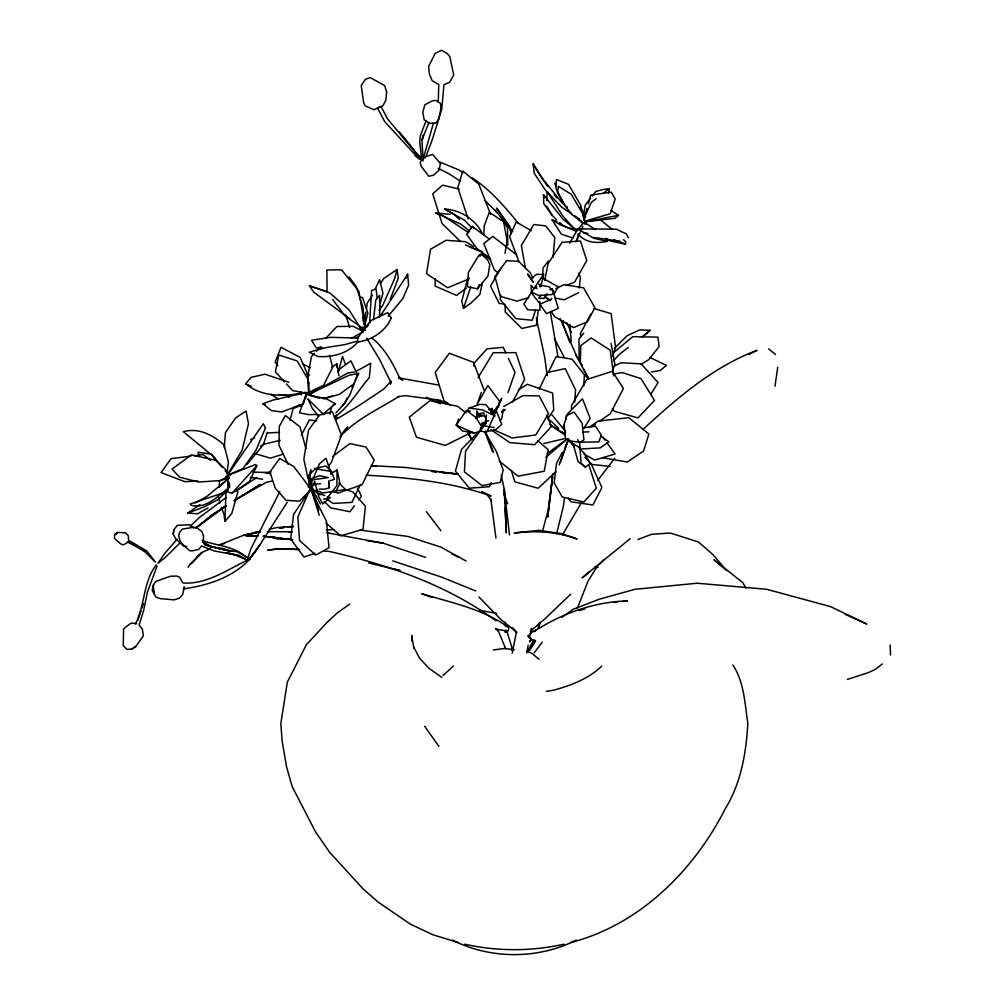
<?xml version="1.0" encoding="UTF-8"?>
<svg xmlns="http://www.w3.org/2000/svg" width="1005" height="1005" viewBox="0 0 1005 1005"><rect width="100%" height="100%" fill="white"/><g stroke="black" fill="none" stroke-linecap="round" stroke-linejoin="round"><path stroke-width="1.5" d="M435.178 278.624L435.14 286.048L456.597 295.445L466.32 288.146M307.794 382.566L307.832 376.674L311.399 356.662L314.389 353.371M571.569 408.432L571.606 405.317L586.706 379.488L612.397 371.322L623.427 388.52L610.299 413.696L599.194 421.459M226.062 491.005L224.919 521.419L231.803 513.404L237.884 491.91L236.376 489.385M330.507 473.895L337.115 469.976L336.851 485.654L326.449 498.957L323.572 499.045M309.05 382.365L308.711 394.199L304.716 392.252M438.255 102.41L438.758 84.596L432.163 80.664L429.386 73.93L428.658 66.33L435.203 53.365L441.572 50.25L447.326 53.579L449.876 56.745L453.745 75.074L449.574 82.335L443.984 84.646L441.698 109.495L432.2 139.896L425.869 156.717M218.851 497.412L219.794 503.191M219.253 486.835L219.492 480.792L226.226 478.682M540.263 286.953L540.401 284.051L540.665 286.375M483.782 234.969L484.222 225.849L489.309 212.294L503.643 221.791L507.525 227.57L507.751 245.371M542.537 278.687L543.052 267.971L548.491 260.911M583.805 385.681L584.357 374.739L572.096 359.187L556.129 356.587L548.667 371.837M546.707 200.686L547.197 191.654L562.561 215.66L576.38 231.163L565.476 226.791M491.784 412.301L492.01 408.419L488.757 409.902M482.224 425.705L482.4 422.665M473.908 366.147L474.121 363.081L487.061 348.836L503.204 347.315L505.829 352.893M369.626 323.032L371.611 290.483L376.008 288.925L377.29 298.498M511.671 650.185L511.872 647.295L506.608 630.487M574.697 402.138L575.564 389.978L565.262 368.621L547.273 372.478L539.258 389.036M379.312 317.165L380.166 305.809M423.369 158.162L433.544 122.861M224.253 447.753L225.459 432.552L235.685 417.866L246.062 411.032L248.486 423.758L242.117 450.165L227.356 474.9M481.458 429.512L481.923 423.645M336.575 366.976L336.838 363.86L331.75 367.127M577.435 239.429L577.787 235.183M606.053 238.311L609.884 240.949L625.462 244.127L625.663 241.803L623.515 239.68M153.426 584.885L153.891 593.716L156.19 597.297L160.561 598.666L174.254 599.859L179.38 598.176L182.759 594.432L184.292 586.782L183.312 588.892C207.734 585.526 232.783 577.41 249.994 558.994C228.6 568.591 207.696 584.709 182.847 583L179.644 577.247L176.893 576.066L170.473 576.242L155.901 581.33L153.426 584.885L152.195 590.161L153.891 593.716L153.74 590.777M553.077 257.18L554.798 237.645L545.765 225.886L533.781 224.542L521.369 245.522L525.427 268.297M228.298 485.176L228.612 482.073M485.729 422.087L486.458 414.952M608.628 193.224L609.143 188.777L603.415 189.43L595.814 191.44L592.272 196M373.483 319.753L375.795 300.08L379.538 295.407L379.702 303.41M552.8 473.908L547.738 517.047L552.587 477.023L548.102 510.49L542.361 531.582M579.182 288.058L580.438 277.355L578.491 273.247M500.817 295.043L500.289 299.477L515.841 318.623L532.235 320.268L535.439 310.306M226.967 473.418L228.411 462.024L224.077 445.014C212.985 434.977 198.676 427.452 183.35 431.685L214.806 457.602L217.13 461.622M538.228 310.369L536.343 325.268L521.846 328.447L505.276 312.053L505.038 304.729M564.521 497.55L563.277 506.759L556.607 533.781M777.707 367.29L775.006 386.184M526.896 652.835L528.165 645.197M363.157 330.72L363.622 327.63M364.312 322.994L365.933 312.178M366.398 309.088L367.315 302.894L372.528 295.194M583.327 216.841L585.186 205.121L590.5 198.274M503.304 409.337L501.721 418.683L499.962 420.781M305.796 397.967L306.739 392.427L273.36 399.977L262.895 403.771L271.287 410.543L281.501 411.975L303.384 404.035M422.427 159.544L422.728 157.835L423.055 159.016M505.025 253.185L507.148 240.949L503.643 221.791M186.666 546.444L184.091 546.393L175.938 539.12L173.174 534.145L173.978 529.698L177.207 525.376L189.493 524.698L193.777 528.002M173.174 534.145L173.978 529.698M247.682 558.416L250.785 549.032L279.754 491.721M529.949 635.989L531.444 628.326M512.223 653.187L516.432 631.919M544.71 280.345L548.077 263.662L562.071 242.318L580.438 240.999L586.769 260.546L574.634 282.103L566.016 285.596M423.331 135.273L422 141.303L423.005 157.936L421.874 158.828M482.513 282.556L479.85 294.452L470.855 303.183L463.468 308.384L461.81 301.073L466.823 281.714L468.895 277.719M485.465 420.718L485.842 419.06L483.707 412.854L477.011 414.085L479.423 417M540.966 286.387L543.63 274.491L536.607 274.327L531.947 277.882M538.19 628.175L539.497 622.359M309.766 484.938L311.098 478.983L319.527 475.641L328.233 477.576L311.073 480.063L309.427 486.42M329.929 414.098L331.6 406.711M491.056 412.515L492.01 408.419M498.317 407.377L499.699 401.447L487.852 385.493L477.199 404.198L481.295 392.465M463.468 308.384L470.755 286.953M530.828 633.1L531.519 630.173M363.207 331.562L367.893 313.133L362.478 297.455L359.702 297.43M290.018 420.404L293.096 408.608L303.121 404.362M380.342 283.624L383.81 278.486L397.063 269.491L394.588 278.762L382.641 305.558L378.935 310.357M379.501 305.884L382.93 293.108L379.626 279.629L375.305 288.824M338.27 372.038L342.529 356.411L345.481 364.564M423.293 135.059L421.849 140.235L428.997 122.309M583.717 220.183L587.033 208.374M588.277 203.952L590.764 195.096L611.178 192.156L615.211 198.99L610.286 213.726L584.797 221.213M303.736 402.93L306.6 393.156M534.924 640.273L534.019 643.275L530.967 645.65M538.504 628.301L540.288 622.321M267.292 432.188L263.423 444.713L246.728 464.674M493.581 412.754L494.473 410.027L491.721 413.595M141.027 610.713L137.66 620.575M141.969 607.899L143.376 603.666M560.35 462.501L568.315 439.461L574.546 446.107M507.99 392.641L515.037 372.428L508.467 358.471M505.804 630.135L505.063 632.245L508.316 630.738L508.731 627.648C483.33 608.93 451.383 602.749 421.786 593.704L431.886 597.435M612.447 356.147L615.575 347.479L611.141 313.648L593.829 308.485M486.282 422.163L485.289 424.889L479.611 430.316L484.046 431.886L495.277 430.052L501.771 424.399L496.294 410.982L491.056 412.276M559.157 464.951L568.579 439.047M458.594 418.934L456.232 425.178L462.589 430.969L474.184 433.105L481.345 430.982M486.935 431.874L501.671 398.382L499.07 403.533M390.154 299.578L398.319 278.084L397.063 269.491M337.655 371.913L339.301 369.375L350.858 360.82L357.592 374.915L349.74 395.241L344.564 403.507L335.821 412.904M426.195 120.562L420.165 136.102L419.726 141.579L421.572 158.765M535.049 288.385L536.683 284.377L543.63 274.491M529.748 650.398L535.627 640.901M405.882 278.435L407.653 274.252L408.62 285.181L402.842 298.573L388.181 316.16M477.488 288.824L488.003 275.998L489.762 264.604L487.877 260.245L481.646 254.391L479.121 254.956L468.431 272.317L467.451 286.752L477.488 288.824L479.31 284.654M309.603 490.427L297.832 516.922L299.553 540.514L315.796 555.087L329.037 547.7L326.424 521.256L310.218 489.033M576.003 241.703L582.95 226.401M347.039 398.055L344.564 403.507L342.416 405.668M352.001 387.164L353.873 383.081M355.104 380.355L357.592 374.915M256.765 465.83L249.542 481.433L231.967 493.279L227.758 492.023L227.972 475.302L255.659 464.511L256.765 465.83L231.967 493.279M583.88 218.537L591.367 202.332L596.116 198.726M612.497 370.142L614.972 364.865L611.065 343.421M360.142 484.913L351.888 502.387L333.107 503.405L326.713 499.196M491.282 482.752L489.347 486.722L469.385 488.191L455.403 471.106L461.559 449.336L479.825 430.668M336.298 490.679L339.929 483.317L337.115 469.976M479.963 256.388L481.345 253.712M562.26 452.338L556.531 463.38L554.182 482.965L562.272 496.973L583.867 501.985L596.317 488.166L589.156 465.792M565.124 446.823L567.976 441.296M527.763 651.328L533.869 639.645M301.312 435.278L309.339 419.952L316.738 420.932M590.99 313.799L580.362 333.71L580.89 336.776M512.525 402L524.698 379.312L515.929 352.655L493.254 352.705L478.003 377.767M562.599 534.66L581.104 503.204M563.629 320.733L562.473 322.831L569.86 342.529M577.41 608.063L588.076 581.041L597.171 566.594L603.666 559.835M551.745 298.184L550.3 300.696L545.464 296.714M553.906 294.39L558.24 286.827L542.147 277.895M310.771 487.186L312.304 484.511M569.571 243.21L576.757 230.911L582.649 224.002M356.524 377.252L358.86 373.27L348.898 375.342L307.894 394.676L324.326 398.495L339.426 394.362L351.851 385.229M501.093 267.92L490.478 286.01L499.184 303.472L503.781 303.837M584.32 218.826L585.714 216.477M335.77 419.487L337.228 417.1M493.518 412.565L497.475 406.12M650.65 394.576L658.074 382.604L641.177 363.86L621.027 362.767L614.118 366.122M584.005 428.318L590.161 418.444L582.473 398.784L567.473 413.922L563.315 426.861L565.589 432.225M188.086 567.235L189.932 564.345L202.043 552.398L210.271 548.755M287.229 502.286L255.685 551.356L247.192 561.016M569.835 440.843L578.93 442.275L598.854 441.861L601.279 435.039L595.475 426.195L583.641 427.703M380.003 316.575L407.653 274.252M547.788 418.796L553.755 409.751L552.587 393.068L527.311 384.287L518.404 389.852M469.071 408.08L482.413 409.877L495.05 416.02L485.918 404.651L479.749 404.374L469.071 408.08L467.137 410.932L476.873 418.218M540.966 295.194L538.781 298.334L543.793 298.359L547.097 293.724M334.59 417.527L336.361 415.015M135.75 646.517L143.401 635.801L142.371 629.293L139.105 625.11L143.413 611.266L147.547 591.719L156.981 566.393L156.252 564.961C142.798 582.247 145.222 605.274 135.424 624.005L136.68 623.402L130.813 623.188L123.577 628.854L123.238 645.687L126.793 649.318L131.642 649.18L135.75 646.517L131.642 649.18M482.35 427.816L465.554 451.182L464.411 471.848L482.011 485.591L500.276 482.425L503.141 469.875L496.244 451.207L484.661 431.723M489.385 239.127L472.3 226.477L466.622 234.291L477.111 248.788L490.088 258.298L481.847 254.378L481.759 251.263M354.401 505.829L350.016 511.746L330.745 507.852L324.213 501.445M358.772 499.912L361.398 496.357L357.667 488.33M534.22 652.785L542.235 642.208M597.598 480.578L614.771 458.205M365.946 327.127L370.581 321.135M366.41 327.492L368.37 325.105M312.995 484.598L310.105 488.078L309.113 483.543M328.384 466.019L331.273 462.526L341.499 435.077L332.404 411.774L319.452 415.09L308.46 430.241L303.837 459.36L308.12 479.008M583.742 333.195L578.993 338.786L579.156 360.946M302.995 392.754C283.712 396.837 261.488 397.063 245.66 383.734L251.087 377.39L264.968 374.187L288.887 382.302M340.004 436.848C356.172 419.01 379.073 408.935 399.236 396.322L397.766 396.887L405.053 395.631L435.529 399.613L447.866 403.256L436.673 399.626M316.387 351.185L320.369 346.8M531.406 639.544L529.472 641.68L531.72 639.657M601.794 666.076C588.679 678.815 570.978 685.435 553.617 690.184L546.418 691.415M191.302 563.805L202.043 552.398L196.565 557.323M325.758 338.333L336.876 326.55L353.107 326.261L362.114 330.896M613.402 360.745L619.897 353.936L628.427 347.391M177.181 539.183L164.996 553.039L157.873 563.353L165.285 557.436L180.9 542.084M227.821 489.824L218.575 499.246L204.505 506.746L187.784 513.078L197.482 513.794L208.022 507.914M642.76 429.65C676.805 398.319 713.123 366.762 757.029 350.33L749.127 354.438M481.37 425.944L483.568 423.733M358.082 341.6C348.421 353.433 332.529 357.592 317.756 356.486L309.289 352.19L326.499 347.466L344.615 344.665L357.629 341.009M219.153 487.325L229.09 477.413M614.218 348.521L627.107 335.72L639.657 329.942L650.172 330.318L641.831 337.115M528.09 636.077L531.909 639.733L528.09 636.077L532.813 631.442L536.218 630.16L533.869 631.68M190.309 526.118L199.568 517.387L226.037 497.601M570.727 594.181L544.233 619.495L530.225 631.203M483.794 425.203L486.005 423.13M555.953 471.747L538.165 488.242L514.799 481.822L511.357 470.327M379.777 315.746L382.026 313.711M443.017 675.461L453.506 666.001M582.862 577.574L588.679 572.335L581.983 577.9M642.421 337.027L650.172 330.318M610.801 210.271L618.49 215.346L615.035 218.299L585.036 221.917M545.803 457.363L567.863 438.582M322.731 414.349L335.419 403.771L327.442 399.387L321.512 397.54M613.012 353.094L632.798 336.662L657.948 337.127L659.104 346.549L648.69 359.727L640.725 364.501M229.09 478.204L206.829 496.445L195.121 503.065M196.779 527.562L212.407 514.774L226.389 505.628M630.148 538.705L584.772 575.714M196.779 527.16L212.407 514.774L225.296 506.382M221.954 493.317L190.234 503.945L191.226 505.276C206.816 509.271 218.173 495.352 229.68 487.262L229.379 482.727M882.377 663.928L875.255 669.456L868.232 672.684L847.416 679.393M260.433 446.333L262.82 444.486L280.181 440.291M603.226 193.299L609.143 188.777M199.869 504.573L187.784 513.078M573.817 446.245L578.089 461.722L585.45 467.149L590.224 463.544L584.031 452.928L579.496 448.896M256.878 477.488L236.502 490.892M195.611 528.203L226.364 505.729M332.743 456.358L349.853 443.607L366.034 447.024L374.224 460.102L362.089 484.737L338.27 493.028L333.685 492.061M547.197 453.607L564.609 440.768M334.288 417.402C348.798 407.113 357.881 390.932 369.338 377.591L370.694 363.308L356.863 370.945M561.808 617.359L573.114 609.332L599.055 599.269L635.022 589.282L697.256 583.214L766.715 589.294L830.545 606.618L866.712 624.005L845.067 614.243M349.765 604.118L337.165 613L327.253 622.221L306.425 644.67L287.355 682.068L280.847 723.412L282.129 741.012L286.626 767.167L292.267 786.764L315.583 831.989L329.828 852.516L363.27 889.073L378.47 902.352L410.329 924.098L432.627 934.65L458.041 942.514M591.794 426.648L595.488 424.06M475.717 418.281L478.204 416.56L484.222 415.794L477.011 414.085M589.332 427.263L598.214 421.12L628.791 417.691L648.891 434.047L643.615 450.931L627.346 462.036L602.95 457.803M533.919 631.58C561.494 613.615 594.344 601.706 627.409 600.952L622.987 601.467M483.43 424.537L485.93 422.866M502.161 411.975L504.661 410.304M482.262 424.613L486.093 422.075M501.432 411.924L505.264 409.387M580.212 442.3L583.905 439.889L582.171 423.369L574.106 412.025L566.142 415.856L566.292 418.909M234.165 500.829L260.195 484.511L234.266 500.528L266.438 482.287L272.255 481.018M335.997 419.512L358.647 405.819L383.81 389.01L391.096 381.222L390.392 384.098L390.807 382.239L379.84 359.891L366.762 338.157M127.911 542.26L123.251 544.999L120.462 543.755L114.557 538.454L114.52 534.321L117.145 532.952L115.16 534.71L117.083 532.386L125.6 532.864L128.276 535.728L128.615 540.338L146.617 550.853L155.009 561.519M503.731 406.548L522.977 395.618L539.183 395.907L548.516 413.62L535.791 434.977L512.022 437.979L493.669 429.675M351.361 338.358L363.408 331.562M332.881 405.128L335.419 403.771M471.961 432.062L445.328 445.454L416.409 437.213L409.311 417.1L429.964 400.631L457.589 406.284L466.119 412.992M480.377 427.829L483.179 426.422L480.742 424.499M578.641 292.656L564.282 299.804L555.263 298.096M549.848 289.88L552.348 288.661L558.24 308.435L546.381 313.61L539.986 304.264M555.84 288.649L564.056 284.666L583.641 287.832L594.872 307.656L587.485 321.763L573.566 327.605L554.798 316.789L551.293 311.588M307.718 392.855L323.547 385.267L332.68 367.378L329.59 355.368M250.559 439.7L254.768 437.715M576.229 940.09C538.215 959.436 490.465 959.436 452.451 940.09M380.744 106.367L377.428 107.912L384.651 121.542L418.922 158.878L421.02 159.104L387.528 118.829L381.774 107.912M355.908 337.982L358.672 336.713M469.109 278.862L447.64 287.757L426.522 273.611L430.542 249.265L446.132 240.258L465.692 241.728L473.644 246.514M218.613 545.25L243.939 535.15L260.282 531.381M637.911 539.484L651.655 534.283L670.348 533.039L698.412 541.959L712.847 554.509L726.716 570.639L713.977 559.76L742.984 582.812L745.924 588.101M482.965 422.766L488.656 420.706M292.593 407.854L302.128 404.475M220.208 544.974L224.567 543.504M314.929 553.34L303.937 557.021L290.671 538.956L293.598 514.359L310.934 488.694L319.238 515.251M330.444 480.616L334.376 479.36L331.55 471.521L325.808 465.993L314.515 468.657M283.347 454.072L270.496 458.167L254.906 453.619M323.685 398.684L333.673 395.505M570.626 942.514C639.255 925.128 694.028 870.493 725.296 808.686C741.062 783.146 746.15 752.933 747.833 723.412C744.806 703.462 744.253 682.37 732.896 664.983M225.937 476.521L230.195 475.214L227.733 473.33M528.831 297.593L516.846 301.161L500.214 296.299L494.95 276.513L506.671 260.584L518.693 261.401L530.301 272.807L532.926 278.109M329.69 487.701L324.728 489.159L319.226 489.071M579.131 610.538L584.948 609.017M543.893 443.494L565.765 438.394M311.613 485.44L314.64 484.749M269.202 529.321L276.626 527.612L293.41 526.318M585.023 221.804L618.49 215.346M260.446 531.972L243.939 535.15L256.577 532.738M563.981 944.185C531.356 951.484 497.312 951.484 464.699 944.185M651.403 371.988L660.31 370.481L666.416 365.368L649.645 357.391M613.188 374.086L622.196 372.591L640.976 378.584L654.506 400.442L637.949 417.917L614.394 411.271L612.46 408.834M354.426 372.001L347.818 372.981L308.334 394.952L319.477 398.294M278.335 548.692L267.619 550.175L280.47 548.743L299.603 549.547L278.335 548.692L280.47 548.743M493.279 649.984L504.384 648.476L514.472 649.707M190.875 456.132L171.076 458.619L161.051 472.564L184.744 481.659L198.199 481.081M193.915 455.755L203.06 454.599L210.46 460.227M614.13 602.485L617.083 602.146M270.986 471.923L264.843 472.626L270.772 473.669L265.019 472.388L252.984 472.162M605.613 239.19L607.108 241.401C596.97 243.637 584.747 242.758 578.013 233.813M287.493 527.06L293.548 526.532M322.492 347.429L316.324 347.906L311.537 340.243L330.72 337.328L358.358 338.057M315.344 484.033L320.62 483.694M289.101 532.148L292.204 531.972M326.361 529.974L334.125 529.522M275.571 537.336L272.506 537.499L277.694 539.044L291.726 539.195M226.54 478.468L228.914 478.342M259.692 532.047L255.094 532.298L246.313 536.105L257.079 536.13M267.33 531.645L291.789 531.796M267.556 432.929L279.49 432.364M583 432.062L588.98 431.823M318.045 414.437L308.686 414.625L299.402 412.841L306.676 392.917L311.123 394.299M258.272 535.904L246.313 536.105L257.28 535.841M577.862 228.889L616.379 229.153L626.241 233.876L628.326 237.595M308.774 393.332L311.877 393.495M371.297 465.679L405.178 467.425L457.664 474.033M371.724 465.78L376.41 466.044L371.837 465.604M324.301 551.092L328.936 551.381C387.955 564.584 446.584 584.734 495.842 620.701M366.109 475.151C408.156 477.576 451.069 481.86 490.917 496.043L481.759 491.734M469.536 230.987L460.943 224.203L435.906 213.073L450.114 214.304M250.408 477.275L262.493 479.297M431.773 471.332L436.409 471.822M439.499 472.149L458.016 474.109M431.71 471.332L436.296 471.822M439.361 472.149L457.702 474.121M590.036 464.184L610.223 466.483M292.631 539.873L263.222 536.155L292.669 539.71M583.453 232.859L587.875 233.436M360.079 530.1L408.068 536.469L440.981 547.147L466.056 561.016M593.578 237.406L620.248 241.288M541.997 285.596L548.944 286.651L553.943 292.091L551.858 294.553L538.868 295.583L531.243 292.066M210.058 546.871L213.01 547.323M218.914 548.227L223.336 548.893M366.674 540.577L383.596 543.278L381.385 542.574L425.592 557.348M495.591 629.105L506.507 630.914M494.083 427.565L480.754 425.291L476.646 418.67L476.734 410.995L478.669 414.073M331.55 471.521L315.545 468.757L308.422 475.378L310.093 485.792M438.695 385.053L398.369 377.83L402.729 380.078L399.01 377.453L399.852 378.37C392.98 363.584 385.154 348.71 372.265 338.233M470.403 411.196L466.333 410.467L456.232 425.178L474.184 433.105M326.939 532.776L383.596 543.278M479.624 610.261L496.596 613.389M459.649 219.517L453.883 214.279L444.713 209.002C460.541 209.932 476.37 219.781 482.676 234.466M278.812 394.387L284.792 395.53M349.74 318.723L313.811 292.179L309.402 285.86L327.379 291.714M225.987 469.938L216.138 460.328L191.427 454.926L171.968 469.071L179.556 477.136L198.5 482.048L220.585 480.553L229.203 475.466L225.183 470.805M459.159 189.041L442.476 185.171L432.74 193.839L441.999 223.449L460.491 241.552M607.108 241.401L593.792 238.248L578.378 229.316M368.634 562.951L400.003 570.513L393.093 568.843M564.622 225.962L560.074 224.768L552.097 219.869L561.318 234.178L573.038 237.997M572.197 227.947L578.264 229.529M482.199 425.165L485.126 425.957M417.753 155.888L425.027 157.911M552.097 219.869L556.958 221.326M595.086 566.506L598.025 567.41M435.906 213.073L442.3 215.12M306.852 374.099L309.678 375.016M346.876 489.988L352.768 491.897L365.418 506.256L363.006 529.384L340.62 535.803L325.984 523.052M392.767 560.853L441.471 577.084L475.817 590.978M309.402 285.86L329.678 292.819L348.936 309.728L362.981 331.952L359.438 326.901M526.356 651.29L531.859 653.313L539.044 659.381M614.005 239.881L625.462 244.127M313.61 491.483L310.821 490.453L314.678 481.395L318.711 496.709L322.768 503.92L330.293 497.663L327.504 496.633M316.387 492.513L324.728 495.603M470.177 247.042L482.362 251.753M436.572 399.689L446.949 403.872M439.574 161.943L458.318 169.682L463.38 172.672M134.029 544.559L127.509 541.858L144.846 551.443L143.501 550.439L155.147 561.845M262.895 403.771L265.458 404.839M202.181 540.363C216.628 546.017 233.688 545.753 245.823 556.896M465.541 244.931L481.357 251.853M222.356 548.215L229.492 551.469M239.466 556.016L245.17 558.617M548.554 420.015L551.243 421.258L558.717 428.595M315.972 489.912L322.58 493.015L345.469 489.485L338.899 483.003M426.359 397.251L440.316 403.822M245.66 383.734L251.187 386.347M544.836 297.38L549.873 299.779L540.263 304.126L531.645 293.209L531.055 285.282L532.989 287.443M481.646 491.721L485.503 493.556M451.798 553.868L458.77 557.335M423.268 160.775L415.09 155.901M438.255 168.363L449.147 173.878L460.591 181.315M582.674 222.783L585.727 224.366L582.963 214.178L571.28 194.317L558.479 186.39L557.386 192.633L564.835 205.46L571.908 214.568L582.674 222.783L578.214 218.449M302.317 363.647L310.218 367.805M444.713 209.002L464.549 220.221L471.785 227.972M583.955 453.959L594.621 460.089L615.161 453.984L606.857 442.69M531.13 230.572L516.243 221.979L509.573 236.602L519.07 262.129M472.224 177.885C490.189 189.719 504.397 206.264 517.939 222.746M270.76 394.312L278.636 399.098M482.84 254.73L490.654 259.529M585.287 223.06L595.5 229.592M570.011 441.572L581.342 448.959L600.299 447.878L608.842 441.76L600.601 436.044M310.118 488.267L312.681 489.95M571.933 214.04L561.971 207.407L545.225 189.882L534.195 173.162L533.165 163.903L543.19 179.455L561.519 202.244L567.235 207.269M574.433 215.698L579.408 219.015M549.898 424.324L564.898 434.298M551.293 425.768L565.225 435.065M443.557 215.962L468.669 232.771M490.98 429.713L509.849 442.627L534.698 444.7L551.33 426.61L547.16 415.191M441.748 677.332L428.997 668.35L419.5 658.112L413.671 646.994L413.884 648.2L411.673 635.424L411.899 641.228M365.594 330.394L344.79 315.671L332.693 299.553M318.623 416.485L312.216 408.143L308.058 399.173L323.798 414.663M285.483 394.651L289.189 397.39M299.088 404.688L301.563 406.523M449.989 405.178L443.883 400.493L435.253 372.466L449.323 353.27L473.481 362.315L484.335 390.706M516.746 254.918L492.789 236.376L483.82 243.524L494.322 269.855L497.864 272.694M311.927 488.355L309.553 486.508L310.746 469.75L308.811 481.872L313.485 489.674L320.243 494.812L316.688 492.048M499.209 461.044L518.052 476.169L544.22 471.232L548.227 449.7L537.901 440.868M600.148 219.668L612.259 229.416M768.649 348.886L775.521 354.526M584.558 375.166L588 378.043M568.415 439.775L574.144 444.574M308.033 486.495L310.306 488.493M559.27 222.708L561.494 224.743M585.45 467.149L581.078 463.154L579.722 443.431L577.611 439.725M440.253 400.141L443.544 403.156M362.541 327.052L364.715 329.05M564.835 205.46L567.071 207.62M559.559 222.62L562.762 225.748L576.795 230.849L562.674 218.776L543.529 194.756L543.718 203.588L552.072 215.309L556.343 219.479M484.649 200.284L496.973 212.344M561.933 431.735L565.137 434.876M310.055 487.576L312.228 489.711M472.3 226.477L474.285 228.524M478.895 596.983L501.256 619.897L516.532 632.007L512.45 627.773M578.252 218.788L582.586 223.336M584.935 457.2L591.166 463.845L601.882 487.5L592.925 504.975L570.941 501.809L568.29 498.103M512.638 628.163L516.859 632.723M284.453 381.749L275.37 371.837L278.8 354.979L297.179 360.971L307.656 378.734L308.698 393.671L292.518 390.568L286.475 383.96M495.653 628.339L498.618 631.718L505.716 648.765M216.138 460.328L222.168 467.312M554.044 194.631L556.921 198.048M551.443 414.223L565.137 431.045M482.3 423.193L484.159 425.542M568.692 439.914L574.27 446.974M495.327 210.233L509.661 228.625L511.382 233.763M426.384 511.671L440.868 530.703M349.175 277.003L356.159 286.337L362.818 306.751L365.405 326.939M602.234 436.421L605.01 440.177M308.058 399.173L308.522 399.814M509.874 226.665L496.596 208.073L512.663 231.703M424.688 726.326L438.871 746.351M527.977 274.842L533.253 282.367M486.784 494.171L491.244 500.565L490.779 498.869L495.955 538.115M539.233 174.179L547.675 186.415M527.738 273.913L533.027 281.626M582.184 365.217L577.775 358.76L560.124 318.472M277.719 365.72L275.144 361.976L281.023 347.303L300.131 357.391L308.573 376.548M575.651 354.853L578.277 358.76M215.635 460.617L211.754 454.235L197.985 452.2L199.417 456.132M468.054 433.205L471.873 439.65M546.72 206.176L552.072 215.309M538.743 284.013L540.112 286.375M533.165 163.903L538.391 172.948M588.591 378.094L580.3 363.358L580.802 345.532L591.191 337.944L610.236 350.217L613.728 375.92M468.883 433.959L471.91 439.348M313.422 491.319L320.419 503.932M580.036 207.055L584.408 215.108M564.169 204.015L555.991 188.664L556.381 179.543L568.503 184.304L580.664 205.183L584.345 219.128M554.597 183.124L556.054 185.875M554.358 338.434L564.107 357.064M583.465 369.199L588.49 378.847M468.77 433.997L471.571 439.474M536.959 288.674L535.615 285.998L523.932 303.987L527.6 309.741L540.012 310.294L539.811 301.412M288.159 464.36L278.988 445.341L279.302 426.308L285.382 415.517L300.018 426.924L305.947 448.607M566.732 322.731L571.305 332.303M484.724 431.648L492.538 451.559M490.528 214.279L478.857 184.242L462.79 171.038L457.828 187.659L468.129 218.952M485.377 431.158L493.518 452.514M221.364 507.337L223.977 514.246L224.919 521.419M503.97 493.895L507.651 503.744M331.436 474.172L325.972 458.305L319.427 463.845L311.688 481.935L312.203 487.149M345.594 314.64L349.727 327.58M309.239 484.598L310.143 487.45M311.563 487.35L318.773 510.452M363.257 320.507L365.355 327.605L362.679 317.316M570.375 327.53L569.697 324.552L571.355 341.524M501.269 475.302L504.259 489.284L509.51 534.936M536.306 317.869L544.66 357.202L547.26 375.669M543.529 194.756L544.082 197.696M336.838 363.86L338.961 375.744M365.079 327.391L358.848 291.287L341.562 269.78L326.851 269.981L327.102 292.116M300.847 391.762L301.374 394.789M550.489 312.781L557.951 356.825M505.126 621.982L505.628 626.643M564.119 425.278L565.463 438.695M328.648 481.37L329.112 487.513L328.974 480.83M504.925 503.291L504.259 489.284L506.319 532.864L505.138 507.965M890.216 644.971L890.48 655.059M203.525 535.891L203.224 541.783L205.196 544.986L221.464 549.308L210.899 546.343L202.507 541.494L205.196 544.986L232.08 551.155L222.934 549.697L237.456 551.808L248.135 558.077L249.265 559.772L247.243 560.112L233.06 554.107L225.736 552.7L239.705 555.727L214.291 550.954L201.515 546.004L198.827 549.346L191.892 550.966L189.417 550.501L180.536 542.373L178.752 536.281L179.468 532.524L182.282 529.107L193.714 527.273L196.691 527.763L201.716 531.356L203.525 535.891M386.611 92.033L385.845 100.236L382.842 105.826L373.961 109.746L365.129 105.814L363.647 102.824L361.247 85.513L365.393 79.282L370.317 77.661L384.676 85.588L386.611 92.033M441.195 107.221L438.62 119.356L435.718 123.075L429.801 123.401L424.211 119.871L422.753 112.372L424.864 104.734L433.08 100.563L436.848 100.651L440.391 103.402L441.195 107.221M440.466 163.639L438.959 170.347L433.406 175.247L428.834 176.277L421.045 166.127L420.191 162.144L424.386 157.056L432.69 154.431L440.466 163.639M265.496 427.904L256.011 450.202L242.984 468.556L227.369 475.44L263.297 423.746L265.496 427.904M391.196 317.982C385.405 331.612 372.089 339.828 357.793 342.039L357.617 337.906L370.933 320.507L387.679 312.681L391.196 317.982M259.629 545.15L249.617 559.056L259.629 545.15M279.692 458.456L269.905 472.011L275.257 488.229L286.161 500.352L299.515 501.181L311.048 489.259L293.724 466.446L279.692 458.456M347.567 427.213L341.587 434.261L347.567 427.213M284.453 527.324L280.056 528.178L284.453 527.324M538.73 530.364L514.233 533.027C535.188 530.401 557.172 531.683 577.096 538.994L561.104 533.529L538.73 530.364M405.166 138.853L398.709 131.605L421.02 159.104L405.166 138.853"/></g></svg>
